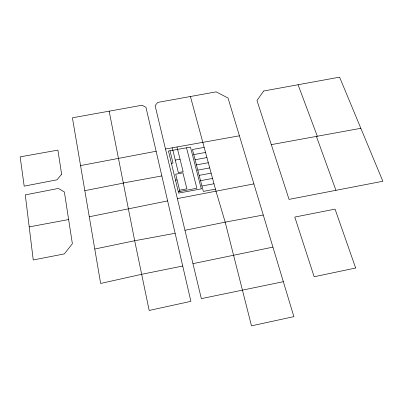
<?xml version="1.0" encoding="UTF-8"?>
<svg xmlns="http://www.w3.org/2000/svg" width="403" height="403" viewBox="0 0 403 403"><rect width="100%" height="100%" fill="white"/><g stroke="black" fill="none" stroke-linecap="round" stroke-linejoin="round"><path stroke-width="0.6" d="M94.781 249.024L134.683 240.742L175.134 233.282L190.901 301.338L149.186 310.451L134.683 240.742L109.153 111.173M272.927 247.12L228.043 98.04L216.194 91.854L157.684 102.422L155.11 105.651L192.956 263.658L272.927 247.12L293.878 316.637L251.487 325.836L225.176 222.149L216.018 191.259L190.428 96.503M283.364 281.687L201.339 298.633L192.956 263.658M89.264 216.769L167.638 200.906M184.962 230.294L225.176 222.149L263.27 215.026M182.73 266.03L141.544 274.332L100.639 283.46L72.414 117.802L142.068 105.233L145.957 107.344L175.134 233.282M84.806 190.654L123.348 183.118M253.905 183.899L177.375 198.598M156.127 151.256L80.56 165.588M178.292 191.768L196.876 188.266L186.518 147.805M215.444 189.123L203.339 191.405L192.422 149.498L204.165 147.392M179.587 190.196L186.891 188.831L182.922 172.842L175.698 174.172L179.894 191.465M201.933 186.015L213.993 183.758M199.163 175.37L211.127 173.159M175.501 180.196L177.088 179.904M200.543 180.67L212.552 178.438M29.192 226.904L68.631 219.549L64.379 191.994L58.39 188.438L25.293 194.876L33.242 259.965L64.354 253.91L72.374 243.709L68.631 219.549M197.792 170.111L209.711 167.92M271.295 144.632L360.841 128.3M171.441 163.371L173.008 163.089L170.016 150.757M195.087 159.724L206.915 157.573M196.432 164.898L208.311 162.726M123.308 182.977L161.855 175.93M193.747 154.591L205.535 152.465M175.28 160.077L180.04 159.215M165.507 149.019L239.417 135.806M298.069 84.736L317.317 136.239M316.415 136.4L335.931 190.327M176.993 146.964L183.148 171.703L178.343 172.585L172.272 147.81M263.703 90.997L256.983 100.488L289.052 199.384L382.85 181.254L339.593 77.164L263.703 90.997M61.624 174.247L57.014 179.814L24.185 186.141L20.15 156.863L57.901 150.123L61.624 174.247M355.658 268.02L314.159 276.745L294.795 217.071L335.059 209.132L355.658 268.02M201.283 188.861L178.62 193.113L168.464 151.034L190.448 147.105L201.283 188.861"/></g></svg>
